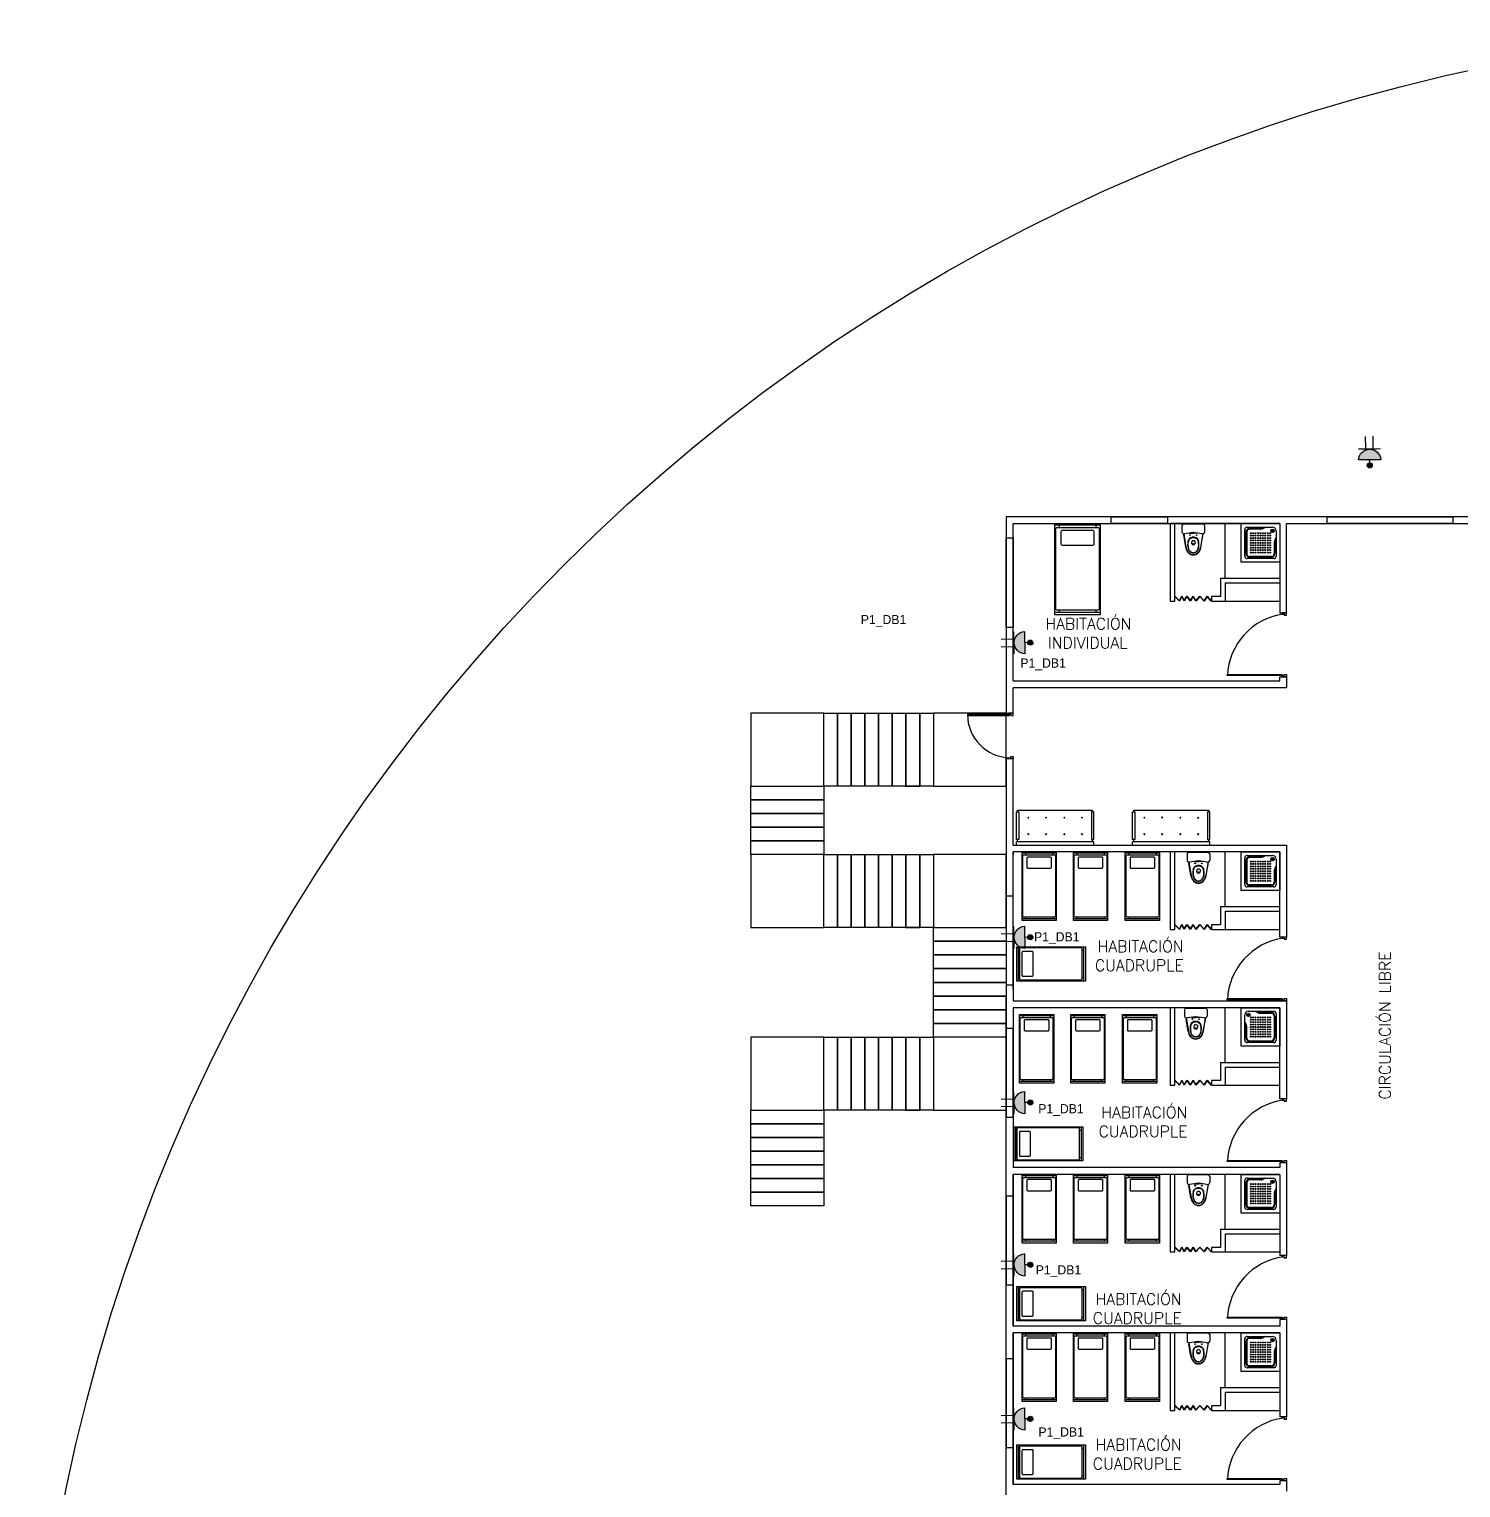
# Model space of a CAD drawing. Header units: metres. Extents: x -24 to 527, y -154 to 95.
# Drawn here: x 121.77 to 153.17, y 42.16 to 74.15 of the extents above; entities that cross this region are included whole.
import ezdxf

# ---------------------------------------------------------------- set-up
doc = ezdxf.new("R2010")
doc.units = ezdxf.units.M
doc.header["$MEASUREMENT"] = 0
for name, color, linetype in [('AN-TEXTO', 3, 'Continuous'), ('AR-ESCALERAS', 1, 'Continuous'), ('AR-MOBILIRIO', 1, 'Continuous'), ('AR-MUROS', 6, 'Continuous'), ('AR-PUERTAS', 2, 'Continuous'), ('AR-VENTANAS', 2, 'Continuous'), ('E-quip', 2, 'Continuous'), ('S.H.', 2, 'Continuous')]:
    doc.layers.add(name, color=color, linetype=linetype)
doc.layers.add('EQUIPO', color=1, linetype='Continuous', lineweight=0)
doc.styles.add('REGULAR-2.5', font='romans.shx', dxfattribs={"height": 2.5})

# ---------------------------------------------------------------- blocks, each defined once
blk = doc.blocks.new('AR-PUERTA 2')
at = {"layer": 'AR-PUERTAS', "linetype": 'Continuous'}
for points in [[(-1.354, -0.058), (-1.354, -0.008), (-1.329, -0.008), (-1.329, 0.042), (-1.379, 0.042), (-1.379, -0.058)], [(-0.029, -0.008), (-0.029, 0.042), (0.021, 0.042), (0.021, -0.058), (-0.004, -0.058), (-0.004, -0.008)], [(-0.004, -0.058), (-0.004, -1.258), (-0.029, -1.258), (-0.029, -0.058)]]:
    blk.add_lwpolyline(points, close=True, dxfattribs=at)
blk.add_arc((0.061, 0.169), 1.428, 188.1236, 267.3924, dxfattribs=at)
blk = doc.blocks.new('31643339')
at = {"layer": 'AR-MOBILIRIO'}
for p, q in [((0.038, 0.5), (0.038, -0.5)), ((0.038, 0.4), (0.087, 0.4)), ((1.9, 0.4), (1.95, 0.4)), ((1.95, 0.5), (1.95, -0.5)), ((0.038, -0.4), (0.087, -0.4)), ((1.9, -0.4), (1.95, -0.4))]:
    blk.add_line(p, q, dxfattribs=at)
blk.add_lwpolyline([(0, -0.5), (0, 0.5), (2, 0.5), (2, -0.5)], close=True, dxfattribs=at)
for points in [[(1.87, 0.475, -0.414214), (1.9, 0.445), (1.9, -0.445, -0.414214), (1.87, -0.475), (0.117, -0.475, -0.414214), (0.087, -0.445), (0.087, 0.445, -0.414214), (0.117, 0.475)], [(0.15, -0.332, 0.414214), (0.18, -0.362), (0.447, -0.362, 0.414214), (0.477, -0.332), (0.477, 0.333, 0.414214), (0.447, 0.363), (0.18, 0.363, 0.414214), (0.15, 0.333)]]:
    blk.add_lwpolyline(points, format="xyb", close=True, dxfattribs=at)
blk = doc.blocks.new('1p-toppiece')
at = {"layer": 'AR-MOBILIRIO'}
for p, q in [((-0.532, 0.174), (-0.265, 0.22)), ((-0.232, 0.219), (-0.531, 0.169)), ((-0.485, 0.003), (-0.485, 0.003)), ((-0.485, 0.003), (-0.485, 0.003)), ((-0.485, 0.003), (-0.485, 0.003)), ((-0.485, 0.003), (-0.485, 0.003)), ((-0.485, 0.003), (-0.485, 0.003)), ((-0.485, 0.003), (-0.485, 0.003)), ((-0.485, 0.003), (-0.485, 0.003)), ((-0.485, 0.003), (-0.485, 0.003)), ((-0.406, 0.039), (-0.443, 0.044)), ((-0.232, 0.22), (-0.232, 0.195)), ((-0.205, 0.008), (-0.232, 0.195)), ((-0.218, 0.098), (-0.218, 0.003)), ((-0.218, -0.093), (-0.218, 0.003)), ((-0.047, 0.26), (-0.192, 0.26)), ((-0.007, 0.22), (-0.007, -0.214)), ((-0.532, -0.169), (-0.265, -0.215)), ((-0.232, -0.214), (-0.531, -0.163)), ((-0.406, -0.034), (-0.443, -0.039)), ((-0.232, -0.189), (-0.205, -0.003)), ((-0.232, -0.189), (-0.232, -0.214)), ((-0.047, -0.254), (-0.192, -0.254))]:
    blk.add_line(p, q, dxfattribs=at)
blk.add_lwpolyline([(-0.467, -0.009, 0.139005), (-0.464, -0.009, 0.107089), (-0.461, -0.006, 0.080212), (-0.46, -0.002, 0.06796), (-0.459, 0.003, 0.06796), (-0.46, 0.007, 0.080212), (-0.461, 0.011, 0.107089), (-0.464, 0.014, 0.139005), (-0.467, 0.015, 0.139005), (-0.47, 0.014, 0.107089), (-0.473, 0.011, 0.080212), (-0.474, 0.007, 0.06796), (-0.475, 0.003, 0.06796), (-0.474, -0.002, 0.080212), (-0.473, -0.006, 0.107089), (-0.47, -0.009, 0.139005)], format="xyb", close=True, dxfattribs=at)
for centre in [(-0.26, 0.078), (-0.26, -0.072)]:
    blk.add_circle(centre, 0.008, dxfattribs=at)
for centre, radius, start, end in [((-0.545, -0.004), 0.165, 137.5273, 177.8064), ((-0.545, 0.009), 0.165, 182.1936, 222.4727), ((-0.545, -0.004), 0.159, 137.1746, 177.7477), ((-0.545, 0.009), 0.159, 182.2523, 222.8254), ((-0.518, -0.034), 0.206, 106.927, 136.493), ((-0.541, -0.003), 0.122, 134.1142, 177.24), ((-0.541, 0.008), 0.122, 182.76, 225.8858), ((-0.518, -0.034), 0.2, 106.5054, 136.1127), ((-0.541, -0.003), 0.115, 133.4423, 177.1285), ((-0.541, 0.008), 0.115, 182.8715, 226.5577), ((-0.519, -0.031), 0.157, 102.7254, 132.8308), ((-0.52, -0.03), 0.15, 101.8667, 132.1155), ((-0.482, -0.117), 0.296, 99.7929, 108.8085), ((-0.482, -0.12), 0.292, 99.5848, 108.4322), ((-0.482, -0.148), 0.279, 90.6669, 104.9929), ((-0.482, -0.156), 0.281, 90.6819, 104.1933), ((-0.474, -0.297), 0.428, 81.7587, 91.4179), ((-0.488, -0.362), 0.487, 81.705, 89.6761), ((-0.434, 0.003), 0.0456, 126.1832, 180), ((-0.434, 0.003), 0.0456, 180, 233.8168), ((-0.447, 0.019), 0.025, 82.2348, 126.1832), ((-0.434, -0.002), 0.123, 44.007, 82.2929), ((-0.431, -0.004), 0.132, 44.3018, 82.295), ((-0.408, 0.024), 0.015, 13.7696, 82.2348), ((-0.495, 0.003), 0.105, 0, 13.7696), ((-0.495, 0.003), 0.105, 346.2304, 0), ((-0.46, 0.006), 0.138, 358.6352, 34.0042), ((-0.46, -0.001), 0.138, 325.9958, 1.3648), ((-0.441, 0.008), 0.132, 357.4666, 37.446), ((-0.441, -0.003), 0.132, 322.554, 2.5334), ((-0.24, 0.073), 0.15, 87.0389, 99.7929), ((-0.192, 0.22), 0.04, 90, 180), ((-0.244, 0.003), 0.04, 351.6776, 8.3142), ((-0.047, 0.22), 0.04, 0, 90), ((-0.518, 0.039), 0.206, 223.507, 253.073), ((-0.518, 0.039), 0.2, 223.8873, 253.4946), ((-0.519, 0.036), 0.157, 227.1692, 257.2746), ((-0.52, 0.036), 0.15, 227.8845, 258.1333), ((-0.482, 0.122), 0.296, 251.1915, 260.2071), ((-0.482, 0.125), 0.292, 251.5678, 260.4152), ((-0.482, 0.153), 0.279, 255.0071, 269.3331), ((-0.482, 0.161), 0.281, 255.8067, 269.3181), ((-0.488, 0.368), 0.487, 270.3239, 278.295), ((-0.474, 0.302), 0.428, 268.5821, 278.2413), ((-0.447, -0.014), 0.025, 233.8168, 277.7652), ((-0.434, 0.007), 0.123, 277.7071, 315.993), ((-0.431, 0.009), 0.132, 277.705, 315.6982), ((-0.408, -0.019), 0.015, 277.7652, 346.2304), ((-0.24, -0.067), 0.15, 260.2071, 272.966), ((-0.192, -0.214), 0.04, 180, 270), ((-0.047, -0.214), 0.04, 270, 360)]:
    blk.add_arc(centre, radius, start, end, dxfattribs=at)
blk = doc.blocks.new('AR-PUERTA ACORDION')
at = {"layer": 'AR-PUERTAS'}
blk.add_lwpolyline([(-0.386, 0.049), (-0.288, -0.046), (-0.235, 0.057), (-0.185, -0.044), (-0.129, 0.054), (-0.046, -0.045), (0.01, 0.056), (0.073, -0.046), (0.158, 0.053), (0.252, -0.046), (0.317, 0.054), (0.41, -0.047), (0.41, -0.054), (0.318, 0.046), (0.253, -0.054), (0.158, 0.046), (0.072, -0.054), (0.01, 0.046), (-0.045, -0.054), (-0.128, 0.046), (-0.185, -0.054), (-0.235, 0.046), (-0.287, -0.054), (-0.39, 0.046)], close=True, dxfattribs=at)
blk = doc.blocks.new('A$C05366594')
at = {"layer": 'AR-MOBILIRIO', "linetype": 'Continuous'}
for p, q in [((0, 0), (0, 0.72)), ((0, 0.72), (0.72, 0.72)), ((0.068, 0.113), (0.068, 0.608)), ((0.09, 0.563), (0.09, 0.158)), ((0.113, 0.653), (0.585, 0.653)), ((0.367, 0.63), (0.158, 0.63)), ((0.428, 0.653), (0.397, 0.637)), ((0.653, 0.585), (0.653, 0.113)), ((0.72, 0.72), (0.72, 0)), ((0.63, 0.367), (0.63, 0.158)), ((0.653, 0.428), (0.637, 0.397)), ((0.72, 0), (0, 0)), ((0.608, 0.068), (0.113, 0.068)), ((0.563, 0.09), (0.158, 0.09))]:
    blk.add_line(p, q, dxfattribs=at)
at = {"layer": 'AR-MOBILIRIO', "color": 250}
for p, q in [((0.104, 0.563), (0.104, 0.158)), ((0.367, 0.617), (0.158, 0.617)), ((0.458, 0.653), (0.403, 0.625)), ((0.617, 0.367), (0.617, 0.158)), ((0.653, 0.458), (0.625, 0.403)), ((0.563, 0.104), (0.158, 0.104))]:
    blk.add_line(p, q, dxfattribs=at)
at = {"layer": 'AR-MOBILIRIO', "linetype": 'Continuous'}
for centre, major_axis, start_param, end_param in [((0.113, 0.608), (0.0318, 0.0318), 0.785398, 2.356194), ((0.158, 0.563), (0.0477, 0.0477), 0.785398, 2.356194), ((0.367, 0.698), (0.0477, 0.0477), 3.926991, 4.390638), ((0.585, 0.585), (0.0477, 0.0477), 5.497787, 7.068583), ((0.698, 0.367), (-0.0477, 0.0477), 0.321751, 0.785398), ((0.113, 0.113), (-0.0318, 0.0318), 0.785398, 2.356194), ((0.158, 0.158), (-0.0477, 0.0477), 0.785398, 2.356194), ((0.158, 0.158), (-0.0477, 0.0477), 0.785398, 2.356194), ((0.563, 0.158), (0.0477, 0.0477), 3.926991, 5.497787), ((0.608, 0.113), (-0.0318, 0.0318), 2.356194, 3.926991)]:
    blk.add_ellipse(centre, major_axis=major_axis, ratio=1, start_param=start_param, end_param=end_param, dxfattribs=at)
at = {"layer": 'AR-MOBILIRIO', "color": 250}
for centre, major_axis, start_param, end_param in [((0.158, 0.563), (-0.0382, 0.0382), -0.785398, 0.785398), ((0.18, 0.54), (-0.00636, 0.00636), -0.785398, 5.497787), ((0.225, 0.54), (0.00636, 0.00636), 0.785398, 7.068583), ((0.27, 0.54), (0.00636, 0.00636), 0.785398, 7.068583), ((0.315, 0.54), (-0.00636, 0.00636), -0.785398, 5.497787), ((0.36, 0.54), (-0.00636, 0.00636), -0.785398, 5.497787), ((0.367, 0.698), (0.0573, 0.0573), 3.926991, 4.390638), ((0.405, 0.54), (-0.00636, 0.00636), -0.785398, 5.497787), ((0.45, 0.54), (0.00636, 0.00636), 0.785398, 7.068583), ((0.495, 0.54), (0.00636, 0.00636), 0.785398, 7.068583), ((0.54, 0.54), (-0.00636, 0.00636), -0.785398, 5.497787), ((0.585, 0.585), (0.0223, 0.0223), 0.785398, 7.068583), ((0.585, 0.585), (-0.00955, 0.00955), -0.785398, 5.497787), ((0.576, 0.585), (0.00286, 0.00286), 0.785398, 7.068583), ((0.581, 0.592), (0.00286, 0.00286), 0.785398, 7.068583), ((0.581, 0.578), (0.00286, 0.00286), 0.785398, 7.068583), ((0.589, 0.592), (0.00286, 0.00286), 0.785398, 7.068583), ((0.589, 0.578), (0.00286, 0.00286), 0.785398, 7.068583), ((0.594, 0.585), (0.00286, 0.00286), 0.785398, 7.068583), ((0.18, 0.495), (-0.00636, 0.00636), -0.785398, 5.497787), ((0.18, 0.45), (-0.00636, 0.00636), -0.785398, 5.497787), ((0.18, 0.405), (-0.00636, 0.00636), -0.785398, 5.497787), ((0.18, 0.36), (-0.00636, 0.00636), -0.785398, 5.497787), ((0.18, 0.315), (-0.00636, 0.00636), -0.785398, 5.497787), ((0.18, 0.27), (-0.00636, 0.00636), -0.785398, 5.497787), ((0.225, 0.495), (0.00636, 0.00636), 0.785398, 7.068583), ((0.225, 0.45), (0.00636, 0.00636), 0.785398, 7.068583), ((0.225, 0.405), (0.00636, 0.00636), 0.785398, 7.068583), ((0.225, 0.36), (0.00636, 0.00636), 0.785398, 7.068583), ((0.225, 0.315), (0.00636, 0.00636), 0.785398, 7.068583), ((0.225, 0.27), (0.00636, 0.00636), 0.785398, 7.068583), ((0.27, 0.495), (0.00636, 0.00636), 0.785398, 7.068583), ((0.27, 0.45), (0.00636, 0.00636), 0.785398, 7.068583), ((0.27, 0.405), (0.00636, 0.00636), 0.785398, 7.068583), ((0.27, 0.36), (0.00636, 0.00636), 0.785398, 7.068583), ((0.27, 0.315), (0.00636, 0.00636), 0.785398, 7.068583), ((0.27, 0.27), (0.00636, 0.00636), 0.785398, 7.068583), ((0.315, 0.495), (-0.00636, 0.00636), -0.785398, 5.497787), ((0.315, 0.45), (-0.00636, 0.00636), -0.785398, 5.497787), ((0.315, 0.36), (-0.00636, 0.00636), -0.785398, 5.497787), ((0.315, 0.315), (-0.00636, 0.00636), -0.785398, 5.497787), ((0.315, 0.27), (-0.00636, 0.00636), -0.785398, 5.497787), ((0.315, 0.405), (-0.00636, 0.00636), -0.785398, 5.497787), ((0.36, 0.495), (-0.00636, 0.00636), -0.785398, 5.497787), ((0.36, 0.45), (-0.00636, 0.00636), -0.785398, 5.497787), ((0.36, 0.405), (-0.00636, 0.00636), -0.785398, 5.497787), ((0.36, 0.36), (-0.00636, 0.00636), -0.785398, 5.497787), ((0.36, 0.315), (-0.00636, 0.00636), -0.785398, 5.497787), ((0.36, 0.27), (-0.00636, 0.00636), -0.785398, 5.497787), ((0.405, 0.495), (-0.00636, 0.00636), -0.785398, 5.497787), ((0.405, 0.45), (-0.00636, 0.00636), -0.785398, 5.497787), ((0.405, 0.405), (-0.00636, 0.00636), -0.785398, 5.497787), ((0.405, 0.36), (-0.00636, 0.00636), -0.785398, 5.497787), ((0.405, 0.315), (-0.00636, 0.00636), -0.785398, 5.497787), ((0.405, 0.27), (-0.00636, 0.00636), -0.785398, 5.497787), ((0.45, 0.495), (0.00636, 0.00636), 0.785398, 7.068583), ((0.45, 0.45), (0.00636, 0.00636), 0.785398, 7.068583), ((0.45, 0.405), (0.00636, 0.00636), 0.785398, 7.068583), ((0.45, 0.36), (0.00636, 0.00636), 0.785398, 7.068583), ((0.45, 0.315), (0.00636, 0.00636), 0.785398, 7.068583), ((0.45, 0.27), (0.00636, 0.00636), 0.785398, 7.068583), ((0.495, 0.495), (0.00636, 0.00636), 0.785398, 7.068583), ((0.495, 0.45), (0.00636, 0.00636), 0.785398, 7.068583), ((0.495, 0.405), (0.00636, 0.00636), 0.785398, 7.068583), ((0.495, 0.36), (0.00636, 0.00636), 0.785398, 7.068583), ((0.495, 0.315), (0.00636, 0.00636), 0.785398, 7.068583), ((0.495, 0.27), (0.00636, 0.00636), 0.785398, 7.068583), ((0.54, 0.495), (-0.00636, 0.00636), -0.785398, 5.497787), ((0.54, 0.45), (-0.00636, 0.00636), -0.785398, 5.497787), ((0.54, 0.36), (-0.00636, 0.00636), -0.785398, 5.497787), ((0.54, 0.315), (-0.00636, 0.00636), -0.785398, 5.497787), ((0.54, 0.27), (-0.00636, 0.00636), -0.785398, 5.497787), ((0.54, 0.405), (-0.00636, 0.00636), -0.785398, 5.497787), ((0.698, 0.367), (-0.0573, 0.0573), 0.321751, 0.785398), ((0.158, 0.158), (-0.0382, 0.0382), 0.785398, 2.356194), ((0.158, 0.158), (0.0382, 0.0382), 2.356194, 3.926991), ((0.18, 0.225), (-0.00636, 0.00636), -0.785398, 5.497787), ((0.18, 0.18), (-0.00636, 0.00636), -0.785398, 5.497787), ((0.225, 0.225), (0.00636, 0.00636), 0.785398, 7.068583), ((0.225, 0.18), (0.00636, 0.00636), 0.785398, 7.068583), ((0.27, 0.225), (0.00636, 0.00636), 0.785398, 7.068583), ((0.27, 0.18), (0.00636, 0.00636), 0.785398, 7.068583), ((0.315, 0.225), (-0.00636, 0.00636), -0.785398, 5.497787), ((0.315, 0.18), (-0.00636, 0.00636), -0.785398, 5.497787), ((0.36, 0.225), (-0.00636, 0.00636), -0.785398, 5.497787), ((0.36, 0.18), (-0.00636, 0.00636), -0.785398, 5.497787), ((0.405, 0.225), (-0.00636, 0.00636), -0.785398, 5.497787), ((0.405, 0.18), (-0.00636, 0.00636), -0.785398, 5.497787), ((0.45, 0.225), (0.00636, 0.00636), 0.785398, 7.068583), ((0.45, 0.18), (0.00636, 0.00636), 0.785398, 7.068583), ((0.495, 0.225), (0.00636, 0.00636), 0.785398, 7.068583), ((0.495, 0.18), (0.00636, 0.00636), 0.785398, 7.068583), ((0.54, 0.225), (-0.00636, 0.00636), -0.785398, 5.497787), ((0.54, 0.18), (-0.00636, 0.00636), -0.785398, 5.497787), ((0.563, 0.158), (0.0382, 0.0382), 3.926991, 5.497787)]:
    blk.add_ellipse(centre, major_axis=major_axis, ratio=1, start_param=start_param, end_param=end_param, dxfattribs=at)
blk = doc.blocks.new('AR-PUERTA 1')
at = {"layer": 'AR-PUERTAS', "linetype": 'Continuous'}
for points in [[(0.954, 0.033), (0.954, 0.958), (0.929, 0.958), (0.929, 0.033)], [(0.004, 0.058), (0.004, 0.008), (0.029, 0.008), (0.029, -0.042), (-0.021, -0.042), (-0.021, 0.058)], [(0.929, 0.008), (0.929, -0.042), (0.979, -0.042), (0.979, 0.058), (0.954, 0.058), (0.954, 0.008)]]:
    blk.add_lwpolyline(points, close=True, dxfattribs=at)
blk.add_arc((0.954, 0.008), 0.949, 89.9989, 178.4932, dxfattribs=at)
blk = doc.blocks.new('mueb')
at = {"layer": 'AR-MOBILIRIO'}
for p, q in [((354.197, 187.284), (354.197, 187.21)), ((355.897, 187.284), (354.197, 187.284)), ((354.197, 187.21), (355.897, 187.21)), ((354.251, 187.161), (354.197, 187.161)), ((354.197, 187.161), (354.197, 186.556)), ((354.224, 187.21), (354.224, 187.161)), ((354.251, 186.556), (354.251, 187.161)), ((355.842, 187.161), (355.897, 187.161)), ((355.842, 186.556), (355.842, 187.161)), ((355.87, 187.21), (355.87, 187.161)), ((355.897, 187.284), (355.897, 187.21)), ((355.897, 187.161), (355.897, 186.556)), ((354.468, 187.058), (354.444, 187.033)), ((354.468, 187.033), (354.444, 187.058)), ((354.859, 187.058), (354.834, 187.033)), ((354.859, 187.033), (354.834, 187.058)), ((355.232, 187.033), (355.257, 187.058)), ((355.232, 187.058), (355.257, 187.033)), ((355.623, 187.033), (355.647, 187.058)), ((355.623, 187.058), (355.647, 187.033)), ((354.197, 186.556), (354.251, 186.556)), ((354.197, 186.556), (354.251, 186.556)), ((354.224, 186.556), (354.224, 186.52)), ((354.224, 186.556), (354.224, 186.52)), ((355.87, 186.52), (354.224, 186.52)), ((354.468, 186.67), (354.444, 186.695)), ((354.468, 186.695), (354.444, 186.67)), ((354.859, 186.695), (354.834, 186.67)), ((354.859, 186.67), (354.834, 186.695)), ((355.232, 186.67), (355.257, 186.695)), ((355.232, 186.695), (355.257, 186.67)), ((355.623, 186.695), (355.647, 186.67)), ((355.623, 186.67), (355.647, 186.695)), ((355.897, 186.556), (355.842, 186.556)), ((355.87, 186.556), (355.87, 186.52))]:
    blk.add_line(p, q, dxfattribs=at)
blk = doc.blocks.new('AR-ESCALERAS 1 PISO')
at = {"layer": 'AR-ESCALERAS'}
blk.add_lwpolyline([(-2.25, 0.8), (-3.85, 0.8), (-3.85, -0.8), (-2.25, -0.8), (-2.25, 0.8)], dxfattribs=at)
for points in [[(-2.25, 0.8), (-1.95, 0.8), (-1.95, -0.8), (-2.25, -0.8)], [(-1.95, 0.8), (-1.65, 0.8), (-1.65, -0.8), (-1.95, -0.8)], [(-1.65, 0.8), (-1.35, 0.8), (-1.35, -0.8), (-1.65, -0.8)], [(-1.35, 0.8), (-1.05, 0.8), (-1.05, -0.8), (-1.35, -0.8)], [(-1.05, 0.8), (-0.75, 0.8), (-0.75, -0.8), (-1.05, -0.8)], [(-0.75, 0.8), (-0.45, 0.8), (-0.45, -0.8), (-0.75, -0.8)], [(-0.45, 0.8), (-0.15, 0.8), (-0.15, -0.8), (-0.45, -0.8)], [(-0.15, 0.8), (0.15, 0.8), (0.15, -0.8), (-0.15, -0.8)], [(-2.25, -0.8), (-2.25, -1.1), (-3.85, -1.1), (-3.85, -0.8)], [(-0.15, -0.8), (-0.45, -0.8), (-0.45, -0.8), (-0.15, -0.8)], [(-2.25, -1.1), (-2.25, -1.4), (-3.85, -1.4), (-3.85, -1.1)], [(-2.25, -1.4), (-2.25, -1.7), (-3.85, -1.7), (-3.85, -1.4)], [(-2.25, -1.7), (-2.25, -2), (-3.85, -2), (-3.85, -1.7)], [(-2.25, -2), (-2.25, -2.3), (-3.85, -2.3), (-3.85, -2)]]:
    blk.add_lwpolyline(points, close=True, dxfattribs=at)
blk = doc.blocks.new('AR-ESCALERA DE EMERGENCIA')
at = {"layer": 'AR-ESCALERAS'}
for points in [[(3.2, 6.3), (4.797, 6.3), (4.797, 6.9), (4.797, 7.9), (3.2, 7.9)], [(0.8, 4.8), (-0.8, 4.8), (-0.8, 3.2), (0.8, 3.2), (0.8, 4.8)], [(4.8, 4.8), (3.2, 4.8), (3.2, 3.2), (4.8, 3.2), (4.8, 4.8)], [(0.8, 0.8), (-0.8, 0.8), (-0.8, -0.8), (0.8, -0.8), (0.8, 0.8)], [(4.8, 0.8), (3.2, 0.8), (3.2, -0.8), (4.8, -0.8), (4.8, 0.8)]]:
    blk.add_lwpolyline(points, dxfattribs=at)
for points in [[(0.8, 4.8), (1.1, 4.8), (1.1, 3.2), (0.8, 3.2)], [(1.1, 4.8), (1.4, 4.8), (1.4, 3.2), (1.1, 3.2)], [(1.4, 4.8), (1.7, 4.8), (1.7, 3.2), (1.4, 3.2)], [(1.7, 4.8), (2, 4.8), (2, 3.2), (1.7, 3.2)], [(2, 4.8), (2.3, 4.8), (2.3, 3.2), (2, 3.2)], [(2.3, 4.8), (2.6, 4.8), (2.6, 3.2), (2.3, 3.2)], [(2.6, 4.8), (2.9, 4.8), (2.9, 3.2), (2.6, 3.2)], [(2.9, 4.8), (3.2, 4.8), (3.2, 3.2), (2.9, 3.2)], [(2.9, 3.2), (2.6, 3.2), (2.6, 3.2), (2.9, 3.2)], [(4.8, 3.2), (4.8, 2.9), (3.2, 2.9), (3.2, 3.2)], [(4.8, 2.9), (4.8, 2.6), (3.2, 2.6), (3.2, 2.9)], [(4.8, 2.6), (4.8, 2.3), (3.2, 2.3), (3.2, 2.6)], [(4.8, 2.3), (4.8, 2), (3.2, 2), (3.2, 2.3)], [(4.8, 2), (4.8, 1.7), (3.2, 1.7), (3.2, 2)], [(4.8, 1.7), (4.8, 1.4), (3.2, 1.4), (3.2, 1.7)], [(4.8, 1.4), (4.8, 1.1), (3.2, 1.1), (3.2, 1.4)], [(4.8, 1.1), (4.8, 0.8), (3.2, 0.8), (3.2, 1.1)], [(0.8, 0.8), (1.1, 0.8), (1.1, -0.8), (0.8, -0.8)], [(1.1, 0.8), (1.4, 0.8), (1.4, -0.8), (1.1, -0.8)], [(1.4, 0.8), (1.7, 0.8), (1.7, -0.8), (1.4, -0.8)], [(1.7, 0.8), (2, 0.8), (2, -0.8), (1.7, -0.8)], [(2, 0.8), (2.3, 0.8), (2.3, -0.8), (2, -0.8)], [(2.3, 0.8), (2.6, 0.8), (2.6, -0.8), (2.3, -0.8)], [(2.6, 0.8), (2.9, 0.8), (2.9, -0.8), (2.6, -0.8)], [(2.9, 0.8), (3.2, 0.8), (3.2, -0.8), (2.9, -0.8)], [(0.8, -0.8), (0.8, -1.1), (-0.8, -1.1), (-0.8, -0.8)], [(2.9, -0.8), (2.6, -0.8), (2.6, -0.8), (2.9, -0.8)], [(0.8, -1.1), (0.8, -1.4), (-0.8, -1.4), (-0.8, -1.1)], [(0.8, -1.4), (0.8, -1.7), (-0.8, -1.7), (-0.8, -1.4)], [(0.8, -1.7), (0.8, -2), (-0.8, -2), (-0.8, -1.7)], [(0.8, -2), (0.8, -2.3), (-0.8, -2.3), (-0.8, -2)], [(0.8, -2.3), (0.8, -2.6), (-0.8, -2.6), (-0.8, -2.3)], [(0.8, -2.6), (0.8, -2.9), (-0.8, -2.9), (-0.8, -2.6)]]:
    blk.add_lwpolyline(points, close=True, dxfattribs=at)
at = {"layer": 'AR-MUROS'}
blk.add_blockref('AR-ESCALERAS 1 PISO', (3.05, 7.1), dxfattribs=at)
blk = doc.blocks.new('16A twin WP')
at = {"ltscale": 8}
h = blk.add_hatch(color=256, dxfattribs=at)
edge = h.paths.add_edge_path()
edge.add_ellipse((17.4, -1), major_axis=(0.2, 17.4), ratio=1, start_angle=273.7089, end_angle=447.4296, ccw=False)
edge.add_line((34.8, 0), (0, 0))
h = blk.add_hatch(color=256, dxfattribs=at)
edge = h.paths.add_edge_path()
edge.add_ellipse((17.4, -8.7), major_axis=(-2.81, 2.81), ratio=1, start_angle=0, end_angle=360)
for p, q in [((11.5, 16.9), (11.5, 36.5)), ((23.3, 16.9), (23.3, 36.5)), ((34.8, 0), (0, 0)), ((17.4, -4.7), (17.4, 0))]:
    blk.add_line(p, q, dxfattribs=at)
at = {"ltscale": 8, "const_width": 2}
blk.add_lwpolyline([(34.8, 16.9), (0, 16.9)], dxfattribs=at)
at = {"ltscale": 8, "extrusion": (0, 0, -1)}
blk.add_ellipse((17.4, -1), major_axis=(0.2, 17.4), ratio=1, start_param=-1.525934, end_param=1.506063, dxfattribs=at)
at = {"ltscale": 8}
blk.add_ellipse((17.4, -8.7), major_axis=(-2.81, 2.81), ratio=1, start_param=3.926991, end_param=10.210176, dxfattribs=at)

msp = doc.modelspace()

# ---------------------------------------------------------------- linework, layer by layer
at = {"layer": 'AR-MUROS'}
for p, q in [((147.999, 63.308), (146.799, 63.308)), ((149.199, 63.308), (147.999, 63.308)), ((147.899, 62.108), (149.199, 62.108)), ((147.999, 62.008), (149.199, 62.008)), ((147.899, 61.709), (147.699, 61.709)), ((147.699, 61.709), (147.699, 61.609)), ((147.699, 61.609), (147.999, 61.609)), ((147.999, 61.609), (149.199, 61.609)), ((147.899, 54.908), (149.199, 54.908)), ((147.999, 54.808), (149.199, 54.808)), ((147.899, 54.509), (147.699, 54.509)), ((147.699, 54.509), (147.699, 54.409)), ((147.699, 54.409), (147.999, 54.409)), ((147.999, 54.409), (149.199, 54.409)), ((143.349, 51.348), (143.349, 49.185)), ((147.899, 51.491), (149.199, 51.491)), ((147.999, 51.391), (149.199, 51.391)), ((147.899, 51.092), (147.699, 51.092)), ((147.699, 51.092), (147.699, 50.992)), ((147.699, 50.992), (147.999, 50.992)), ((147.999, 50.992), (149.199, 50.992)), ((149.199, 49.291), (149.199, 49.185)), ((149.349, 49.291), (149.349, 49.035)), ((149.199, 49.185), (143.349, 49.185)), ((149.199, 49.035), (143.349, 49.035)), ((149.199, 49.035), (149.199, 47.255)), ((149.349, 49.035), (149.349, 47.255)), ((147.899, 47.835), (149.199, 47.835)), ((147.999, 47.735), (149.199, 47.735)), ((147.899, 47.436), (147.699, 47.436)), ((147.699, 47.436), (147.699, 47.336)), ((147.699, 47.336), (147.999, 47.336)), ((147.999, 47.336), (149.199, 47.336)), ((149.199, 45.855), (149.199, 45.711)), ((149.349, 45.855), (149.349, 45.561)), ((149.199, 45.711), (143.349, 45.711)), ((149.199, 45.561), (143.349, 45.561)), ((149.199, 45.561), (149.199, 43.72)), ((149.349, 45.561), (149.349, 43.72)), ((147.899, 44.361), (149.199, 44.361)), ((147.999, 44.261), (149.199, 44.261)), ((147.899, 43.962), (147.699, 43.962)), ((147.699, 43.962), (147.699, 43.862)), ((147.699, 43.862), (147.999, 43.862)), ((147.999, 43.862), (149.199, 43.862)), ((149.199, 42.238), (143.349, 42.238)), ((149.199, 42.32), (149.199, 42.238)), ((149.349, 42.32), (149.349, 42.088))]:
    msp.add_line(p, q, dxfattribs=at)
for points in [[(237.138, 23.827), (237.138, 63.458), (143.199, 63.458), (143.199, 59.148)], [(143.349, 59.858), (143.349, 63.308), (149.199, 63.308)], [(143.349, 59.858), (143.349, 63.308), (149.199, 63.308)], [(146.799, 63.308), (146.799, 61.609), (146.899, 61.609), (146.899, 63.308)], [(147.999, 62.108), (147.999, 63.308)], [(149.199, 63.308), (149.199, 61.35), (149.349, 61.35), (149.349, 63.308)], [(149.349, 63.308), (153.349, 63.308)], [(149.349, 63.308), (153.349, 63.308)], [(147.899, 62.108), (147.899, 61.709)], [(147.999, 62.008), (147.999, 61.609)], [(143.349, 59.858), (149.199, 59.858), (149.199, 59.95), (149.349, 59.95), (149.349, 59.708)], [(143.349, 59.148), (143.349, 59.708)], [(143.349, 59.148), (143.349, 59.708)], [(149.349, 59.708), (143.349, 59.708)], [(143.199, 59.148), (143.349, 59.148)], [(143.349, 56.258), (143.349, 58.148), (143.199, 58.148), (143.199, 52.948)], [(143.349, 56.258), (149.349, 56.258), (149.349, 56.108), (149.349, 54.241), (149.199, 54.241), (149.199, 56.108), (143.349, 56.108), (143.349, 56.048)], [(143.349, 56.048), (143.349, 56.108)], [(143.349, 54.448), (143.349, 53.098), (143.349, 56.078)], [(146.799, 56.108), (146.799, 54.409), (146.899, 54.409), (146.899, 56.108)], [(147.999, 54.908), (147.999, 56.108)], [(147.899, 54.908), (147.899, 54.509)], [(147.999, 54.808), (147.999, 54.409)], [(143.349, 23.511), (143.349, 24.722), (143.349, 23.511), (143.199, 23.511), (143.199, 52.948)], [(143.349, 53.098), (143.349, 52.841), (149.349, 52.841), (149.349, 52.691), (149.349, 50.691)], [(149.199, 50.691), (149.199, 52.691), (143.349, 52.691), (143.349, 49.185)], [(146.799, 52.691), (146.799, 50.992), (146.899, 50.992), (146.899, 52.691)], [(147.999, 51.491), (147.999, 52.691)], [(147.899, 51.491), (147.899, 51.092)], [(147.999, 51.391), (147.999, 50.992)], [(149.349, 50.691), (149.199, 50.691)], [(149.349, 49.291), (149.199, 49.291)], [(143.349, 45.711), (143.349, 49.035)], [(143.349, 49.035), (143.349, 45.711)], [(146.799, 49.035), (146.799, 47.336), (146.899, 47.336), (146.899, 49.035)], [(147.999, 47.835), (147.999, 49.035)], [(147.899, 47.835), (147.899, 47.436)], [(147.999, 47.735), (147.999, 47.336)], [(149.349, 47.255), (149.199, 47.255)], [(149.349, 45.855), (149.199, 45.855)], [(143.349, 42.238), (143.349, 45.561)], [(143.349, 45.561), (143.349, 42.238)], [(146.799, 45.561), (146.799, 43.862), (146.899, 43.862), (146.899, 45.561)], [(147.999, 44.361), (147.999, 45.561)], [(147.899, 44.361), (147.899, 43.962)], [(147.999, 44.261), (147.999, 43.862)], [(149.349, 43.72), (149.199, 43.72)], [(149.349, 42.32), (149.199, 42.32)]]:
    msp.add_lwpolyline(points, dxfattribs=at)
at = {"layer": 'AR-PUERTAS'}
msp.add_circle((161.853, 34.069), 40.081, dxfattribs=at)
at = {"layer": 'AR-VENTANAS'}
for points in [[(145.504, 63.458), (146.737, 63.458), (146.737, 63.308), (145.504, 63.308)], [(150.239, 63.458), (152.992, 63.458), (152.992, 63.308), (150.239, 63.308)], [(143.349, 61.032), (143.199, 61.032), (143.199, 62.999), (143.349, 62.999)], [(143.349, 55.136), (143.199, 55.136), (143.199, 53.193), (143.349, 53.193)], [(143.349, 52.232), (143.199, 52.232), (143.199, 50.289), (143.349, 50.289)], [(143.349, 48.557), (143.199, 48.557), (143.199, 46.615), (143.349, 46.615)], [(143.349, 44.994), (143.199, 44.994), (143.199, 43.051), (143.349, 43.051)]]:
    msp.add_lwpolyline(points, close=True, dxfattribs=at)

# ---------------------------------------------------------------- block references
at = {"rotation": 180}
for p in [(499.319, 243.542), (501.866, 243.542)]:
    msp.add_blockref('mueb', p, dxfattribs=at)
at = {"layer": 'AR-MOBILIRIO', "xscale": 1.176120000000083, "yscale": 1.176120000000083, "zscale": 1.176120000000083}
for p in [(148.352, 62.461), (148.352, 55.261), (148.352, 48.188), (148.352, 44.715)]:
    msp.add_blockref('A$C05366594', p, dxfattribs=at)
at = {"layer": 'AR-MOBILIRIO', "color": 4, "xscale": 0.9681450398693042, "yscale": 0.9681450398693042, "zscale": 0.9681450398693042, "rotation": 90}
msp.add_blockref('1p-toppiece', (147.359, 52.691), dxfattribs=at)
at = {"layer": 'AR-MOBILIRIO', "xscale": 1.176120000000083, "yscale": 1.176120000000083, "zscale": 1.176120000000083, "rotation": 90}
msp.add_blockref('A$C05366594', (149.199, 51.845), dxfattribs=at)
at = {"layer": 'AR-MUROS'}
for name, p, rotation in [('AR-PUERTA 2', (149.307, 59.971), 270), ('AR-PUERTA 1', (143.307, 58.168), 90.00000000000001), ('AR-PUERTA 2', (149.307, 52.862), 270), ('AR-PUERTA 2', (149.307, 49.312), 269.9999999999999), ('AR-PUERTA 2', (149.307, 49.312), 269.9999999999999), ('AR-PUERTA 2', (149.307, 45.876), 270), ('AR-PUERTA 2', (149.307, 42.341), 270)]:
    msp.add_blockref(name, p, dxfattribs=dict(at, rotation=rotation))
msp.add_blockref('AR-ESCALERA DE EMERGENCIA', (138.402, 51.248), dxfattribs=at)
at = {"layer": 'AR-VENTANAS'}
for p in [(147.288, 61.663), (147.288, 54.463), (147.288, 51.047), (147.288, 47.39), (147.288, 43.917)]:
    msp.add_blockref('AR-PUERTA ACORDION', p, dxfattribs=at)
at = {"layer": 'E-quip', "xscale": 0.01411558007976453, "yscale": 0.01411558007976453, "zscale": 0.01411558007976453}
for p, rotation in [((150.925, 64.703), 0.6960837857120545), ((143.611, 60.45), 91.29606791906109), ((143.611, 53.989), 91.29606791906109), ((143.611, 50.365), 91.29606791906109), ((143.611, 46.807), 91.29606791906109), ((143.611, 43.428), 91.29606791906109)]:
    msp.add_blockref('16A twin WP', p, dxfattribs=dict(at, rotation=rotation))
at = {"layer": 'EQUIPO', "rotation": 270}
msp.add_blockref('31643339', (144.763, 63.308), dxfattribs=at)
at = {"layer": 'EQUIPO', "xscale": 0.7516572760392114, "yscale": 0.7516572760392114, "zscale": 0.7516572760392114}
for p, rotation in [((143.923, 56.108), 270), ((145.048, 56.108), 270), ((146.187, 56.108), 270), ((143.866, 52.541), 269.9999999999999), ((144.99, 52.541), 269.9999999999999), ((146.129, 52.541), 269.9999999999999), ((143.923, 49.035), 270), ((145.048, 49.035), 270), ((146.187, 49.035), 270), ((143.923, 45.561), 270), ((145.048, 45.561), 270), ((146.187, 45.561), 270)]:
    msp.add_blockref('31643339', p, dxfattribs=dict(at, rotation=rotation))
for p in [(143.432, 53.653), (143.375, 49.707), (143.432, 46.2), (143.432, 42.727)]:
    msp.add_blockref('31643339', p, dxfattribs=at)
at = {"layer": 'S.H.', "xscale": 0.9681450398693042, "yscale": 0.9681450398693042, "zscale": 0.9681450398693042}
for p, rotation in [((147.306, 63.308), 89.99999999999999), ((147.419, 56.108), 90), ((147.419, 49.041), 90), ((147.419, 45.568), 90)]:
    msp.add_blockref('1p-toppiece', p, dxfattribs=dict(at, rotation=rotation))

# ---------------------------------------------------------------- texts
at = {"layer": 'AN-TEXTO', "char_height": 0.25, "attachment_point": 1, "style": 'REGULAR-2.5'}
for s, insert in [('\\pi-0.03715;HABITACIÓN\\P\\pi0.01642;INDIVIDUAL', (144.098, 61.236)), ('\\pi-0.03715;HABITACIÓN\\P\\pi-0.09667;CUADRUPLE', (145.242, 54.162)), ('\\pi-0.03715;HABITACIÓN\\P\\pi-0.09667;CUADRUPLE', (145.323, 50.521)), ('\\pi-0.03715;HABITACIÓN\\P\\pi-0.09667;CUADRUPLE', (145.197, 46.426)), ('\\pi-0.03715;HABITACIÓN\\P\\pi-0.09667;CUADRUPLE', (145.197, 43.234))]:
    msp.add_mtext_dynamic_manual_height_columns(s, width=1.9138, gutter_width=1.25, heights=[1.229], dxfattribs=dict(at, insert=insert))
at = {"layer": 'AN-TEXTO', "insert": (151.381, 49.582), "char_height": 0.25, "attachment_point": 1, "rotation": 90, "style": 'REGULAR-2.5'}
msp.add_mtext_dynamic_manual_height_columns('\\pi1.09558;CIRCULACIÓN LIBRE ', width=5.7864, gutter_width=1.25, heights=[0.31], dxfattribs=at)
at = {"layer": 'AR-PUERTAS', "char_height": 0.2, "attachment_point": 1}
for insert in [(140.011, 61.303), (143.511, 60.35), (143.811, 54.346), (143.902, 50.577), (143.848, 47.042), (143.907, 43.488)]:
    msp.add_mtext_dynamic_manual_height_columns('P1_DB1', width=1.94417, gutter_width=1, heights=[0], dxfattribs=dict(at, insert=insert))

doc.saveas('drawing.dxf')
